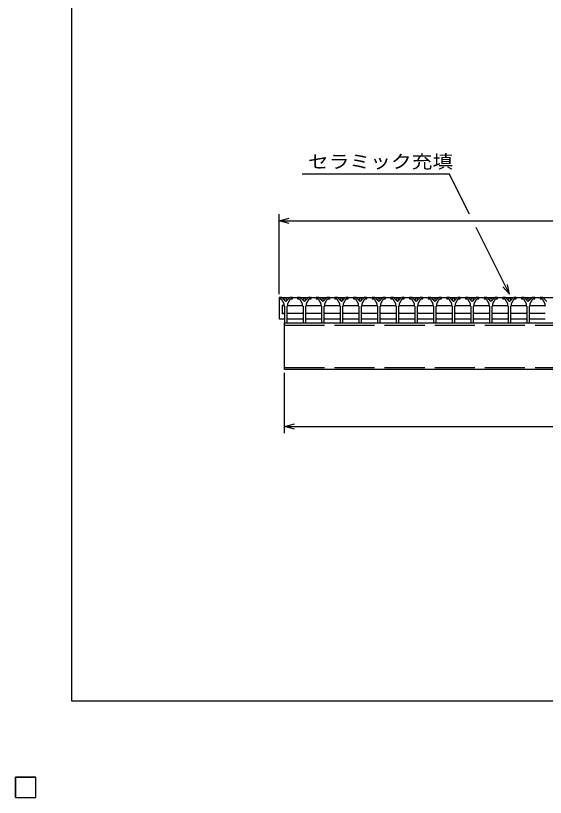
# Model space of a CAD drawing. Units: millimetres, scale not verified. Extents: x -1820 to 1724, y -1285 to 1059.
# Drawn here: x -1820 to -1028, y -1285 to -114 of the extents above; entities that cross this region are included whole.
import ezdxf
from ezdxf.enums import TextEntityAlignment as Align

# ---------------------------------------------------------------- set-up
doc = ezdxf.new("R2010")
doc.units = ezdxf.units.MM
doc.header["$LTSCALE"] = 10
doc.linetypes.add('DASHED', pattern=[7.5, 6, -1.5])
for name, color, linetype, lineweight in [('0_2', 150, 'Continuous', 25), ('16', 3, 'Continuous', 25), ('22', 2, 'Continuous', 25)]:
    doc.layers.add(name, color=color, linetype=linetype, lineweight=lineweight)
doc.styles.add('ベクトル', font='')
doc.styles.get('ベクトル').set_extended_font_data('ベクトル')

msp = doc.modelspace()

# ---------------------------------------------------------------- linework, layer by layer
at = {"layer": '0_2'}
for p, q in [((-1736, -1141), (-1736, 1059)), ((1724, -1141), (-1736, -1141))]:
    msp.add_line(p, q, dxfattribs=at)
at = {"layer": '16'}
for p, q in [((-1426, -536.5), (-1426, -538.5)), ((-1422, -536.5), (-1426, -536.5)), ((-1426, -536.5), (-430, -536.5)), ((-1426, -536.5), (-1426, -568.5)), ((-1416, -542.5), (-1422, -536.5)), ((-1410, -536.5), (-1416, -542.5)), ((-1406, -536.5), (-1410, -536.5)), ((-1406, -538.5), (-1406, -536.5)), ((-1398.1, -536.5), (-1398.1, -538.5)), ((-1394.1, -536.5), (-1398.1, -536.5)), ((-1388.1, -542.5), (-1394.1, -536.5)), ((-1382.1, -536.5), (-1388.1, -542.5)), ((-1378.1, -536.5), (-1382.1, -536.5)), ((-1378.1, -538.5), (-1378.1, -536.5)), ((-1370.2, -536.5), (-1370.2, -538.5)), ((-1366.2, -536.5), (-1370.2, -536.5)), ((-1360.2, -542.5), (-1366.2, -536.5)), ((-1354.2, -536.5), (-1360.2, -542.5)), ((-1350.2, -536.5), (-1354.2, -536.5)), ((-1350.2, -538.5), (-1350.2, -536.5)), ((-1342.3, -536.5), (-1342.3, -538.5)), ((-1338.3, -536.5), (-1342.3, -536.5)), ((-1332.3, -542.5), (-1338.3, -536.5)), ((-1326.3, -536.5), (-1332.3, -542.5)), ((-1322.3, -536.5), (-1326.3, -536.5)), ((-1322.3, -538.5), (-1322.3, -536.5)), ((-1314.4, -536.5), (-1314.4, -538.5)), ((-1310.4, -536.5), (-1314.4, -536.5)), ((-1304.4, -542.5), (-1310.4, -536.5)), ((-1298.4, -536.5), (-1304.4, -542.5)), ((-1294.4, -536.5), (-1298.4, -536.5)), ((-1294.4, -538.5), (-1294.4, -536.5)), ((-1286.5, -536.5), (-1286.5, -538.5)), ((-1282.5, -536.5), (-1286.5, -536.5)), ((-1276.5, -542.5), (-1282.5, -536.5)), ((-1270.5, -536.5), (-1276.5, -542.5)), ((-1266.5, -536.5), (-1270.5, -536.5)), ((-1266.5, -538.5), (-1266.5, -536.5)), ((-1258.6, -536.5), (-1258.6, -538.5)), ((-1254.6, -536.5), (-1258.6, -536.5)), ((-1248.6, -542.5), (-1254.6, -536.5)), ((-1242.6, -536.5), (-1248.6, -542.5)), ((-1238.6, -536.5), (-1242.6, -536.5)), ((-1238.6, -538.5), (-1238.6, -536.5)), ((-1230.7, -536.5), (-1230.7, -538.5)), ((-1226.7, -536.5), (-1230.7, -536.5)), ((-1220.7, -542.5), (-1226.7, -536.5)), ((-1214.7, -536.5), (-1220.7, -542.5)), ((-1210.7, -536.5), (-1214.7, -536.5)), ((-1210.7, -538.5), (-1210.7, -536.5)), ((-1202.8, -536.5), (-1202.8, -538.5)), ((-1198.8, -536.5), (-1202.8, -536.5)), ((-1192.8, -542.5), (-1198.8, -536.5)), ((-1186.8, -536.5), (-1192.8, -542.5)), ((-1182.8, -536.5), (-1186.8, -536.5)), ((-1182.8, -538.5), (-1182.8, -536.5)), ((-1174.9, -536.5), (-1174.9, -538.5)), ((-1170.9, -536.5), (-1174.9, -536.5)), ((-1164.9, -542.5), (-1170.9, -536.5)), ((-1158.9, -536.5), (-1164.9, -542.5)), ((-1154.9, -536.5), (-1158.9, -536.5)), ((-1154.9, -538.5), (-1154.9, -536.5)), ((-1147, -536.5), (-1147, -538.5)), ((-1143, -536.5), (-1147, -536.5)), ((-1137, -542.5), (-1143, -536.5)), ((-1131, -536.5), (-1137, -542.5)), ((-1127, -536.5), (-1131, -536.5)), ((-1127, -538.5), (-1127, -536.5)), ((-1119.1, -536.5), (-1119.1, -538.5)), ((-1115.1, -536.5), (-1119.1, -536.5)), ((-1109.1, -542.5), (-1115.1, -536.5)), ((-1103.1, -536.5), (-1109.1, -542.5)), ((-1099.1, -536.5), (-1103.1, -536.5)), ((-1099.1, -538.5), (-1099.1, -536.5)), ((-1091.2, -536.5), (-1091.2, -538.5)), ((-1087.2, -536.5), (-1091.2, -536.5)), ((-1081.2, -542.5), (-1087.2, -536.5)), ((-1075.2, -536.5), (-1081.2, -542.5)), ((-1071.2, -536.5), (-1075.2, -536.5)), ((-1071.2, -538.5), (-1071.2, -536.5)), ((-1063.3, -536.5), (-1063.3, -538.5)), ((-1059.3, -536.5), (-1063.3, -536.5)), ((-1053.3, -542.5), (-1059.3, -536.5)), ((-1047.3, -536.5), (-1053.3, -542.5)), ((-1043.3, -536.5), (-1047.3, -536.5)), ((-1043.3, -538.5), (-1043.3, -536.5)), ((-1035.4, -536.5), (-1035.4, -538.5)), ((-1031.4, -536.5), (-1035.4, -536.5)), ((-1025.4, -542.5), (-1031.4, -536.5)), ((-1426, -538.5), (-1423, -538.5)), ((-1423, -538.5), (-1419, -545.5)), ((-1419.25, -548.5), (-1421.25, -548.5)), ((-1421.25, -548.5), (-1421.25, -560.5)), ((-1418.25, -549.5), (-1419.25, -548.5)), ((-1419, -545.5), (-1419, -548.5)), ((-1419, -548.5), (-1418, -549.5)), ((-1418, -549.5), (-1418, -574.5)), ((-1414, -549.5), (-1413, -548.5)), ((-1414, -574.5), (-1414, -549.5)), ((-1413.75, -549.5), (-1412.75, -548.5)), ((-1413, -545.5), (-1409, -538.5)), ((-1413, -548.5), (-1413, -545.5)), ((-1412.75, -548.5), (-1391.35, -548.5)), ((-1409, -538.5), (-1406, -538.5)), ((-1398.1, -538.5), (-1395.1, -538.5)), ((-1395.1, -538.5), (-1391.1, -545.5)), ((-1391.35, -548.5), (-1390.35, -549.5)), ((-1391.1, -545.5), (-1391.1, -548.5)), ((-1391.1, -548.5), (-1390.1, -549.5)), ((-1390.1, -549.5), (-1390.1, -574.5)), ((-1386.1, -549.5), (-1385.1, -548.5)), ((-1386.1, -574.5), (-1386.1, -549.5)), ((-1385.85, -549.5), (-1384.85, -548.5)), ((-1385.1, -545.5), (-1381.1, -538.5)), ((-1385.1, -548.5), (-1385.1, -545.5)), ((-1384.85, -548.5), (-1363.45, -548.5)), ((-1381.1, -538.5), (-1378.1, -538.5)), ((-1370.2, -538.5), (-1367.2, -538.5)), ((-1367.2, -538.5), (-1363.2, -545.5)), ((-1363.45, -548.5), (-1362.45, -549.5)), ((-1363.2, -545.5), (-1363.2, -548.5)), ((-1363.2, -548.5), (-1362.2, -549.5)), ((-1362.2, -549.5), (-1362.2, -574.5)), ((-1358.2, -549.5), (-1357.2, -548.5)), ((-1358.2, -574.5), (-1358.2, -549.5)), ((-1357.95, -549.5), (-1356.95, -548.5)), ((-1357.2, -545.5), (-1353.2, -538.5)), ((-1357.2, -548.5), (-1357.2, -545.5)), ((-1356.95, -548.5), (-1335.55, -548.5)), ((-1353.2, -538.5), (-1350.2, -538.5)), ((-1342.3, -538.5), (-1339.3, -538.5)), ((-1339.3, -538.5), (-1335.3, -545.5)), ((-1335.55, -548.5), (-1334.55, -549.5)), ((-1335.3, -545.5), (-1335.3, -548.5)), ((-1335.3, -548.5), (-1334.3, -549.5)), ((-1334.3, -549.5), (-1334.3, -574.5)), ((-1330.3, -549.5), (-1329.3, -548.5)), ((-1330.3, -574.5), (-1330.3, -549.5)), ((-1330.05, -549.5), (-1329.05, -548.5)), ((-1329.3, -545.5), (-1325.3, -538.5)), ((-1329.3, -548.5), (-1329.3, -545.5)), ((-1329.05, -548.5), (-1307.65, -548.5)), ((-1325.3, -538.5), (-1322.3, -538.5)), ((-1314.4, -538.5), (-1311.4, -538.5)), ((-1311.4, -538.5), (-1307.4, -545.5)), ((-1307.65, -548.5), (-1306.65, -549.5)), ((-1307.4, -545.5), (-1307.4, -548.5)), ((-1307.4, -548.5), (-1306.4, -549.5)), ((-1306.4, -549.5), (-1306.4, -574.5)), ((-1302.4, -549.5), (-1301.4, -548.5)), ((-1302.4, -574.5), (-1302.4, -549.5)), ((-1302.15, -549.5), (-1301.15, -548.5)), ((-1301.4, -545.5), (-1297.4, -538.5)), ((-1301.4, -548.5), (-1301.4, -545.5)), ((-1301.15, -548.5), (-1279.75, -548.5)), ((-1297.4, -538.5), (-1294.4, -538.5)), ((-1286.5, -538.5), (-1283.5, -538.5)), ((-1283.5, -538.5), (-1279.5, -545.5)), ((-1279.75, -548.5), (-1278.75, -549.5)), ((-1279.5, -545.5), (-1279.5, -548.5)), ((-1279.5, -548.5), (-1278.5, -549.5)), ((-1278.5, -549.5), (-1278.5, -574.5)), ((-1274.5, -549.5), (-1273.5, -548.5)), ((-1274.5, -574.5), (-1274.5, -549.5)), ((-1274.25, -549.5), (-1273.25, -548.5)), ((-1273.5, -545.5), (-1269.5, -538.5)), ((-1273.5, -548.5), (-1273.5, -545.5)), ((-1273.25, -548.5), (-1251.85, -548.5)), ((-1269.5, -538.5), (-1266.5, -538.5)), ((-1258.6, -538.5), (-1255.6, -538.5)), ((-1255.6, -538.5), (-1251.6, -545.5)), ((-1251.85, -548.5), (-1250.85, -549.5)), ((-1251.6, -545.5), (-1251.6, -548.5)), ((-1251.6, -548.5), (-1250.6, -549.5)), ((-1250.6, -549.5), (-1250.6, -574.5)), ((-1246.6, -549.5), (-1245.6, -548.5)), ((-1246.6, -574.5), (-1246.6, -549.5)), ((-1246.35, -549.5), (-1245.35, -548.5)), ((-1245.6, -545.5), (-1241.6, -538.5)), ((-1245.6, -548.5), (-1245.6, -545.5)), ((-1245.35, -548.5), (-1223.95, -548.5)), ((-1241.6, -538.5), (-1238.6, -538.5)), ((-1230.7, -538.5), (-1227.7, -538.5)), ((-1227.7, -538.5), (-1223.7, -545.5)), ((-1223.95, -548.5), (-1222.95, -549.5)), ((-1223.7, -545.5), (-1223.7, -548.5)), ((-1223.7, -548.5), (-1222.7, -549.5)), ((-1222.7, -549.5), (-1222.7, -574.5)), ((-1218.7, -549.5), (-1217.7, -548.5)), ((-1218.7, -574.5), (-1218.7, -549.5)), ((-1218.45, -549.5), (-1217.45, -548.5)), ((-1217.7, -545.5), (-1213.7, -538.5)), ((-1217.7, -548.5), (-1217.7, -545.5)), ((-1217.45, -548.5), (-1196.05, -548.5)), ((-1213.7, -538.5), (-1210.7, -538.5)), ((-1202.8, -538.5), (-1199.8, -538.5)), ((-1199.8, -538.5), (-1195.8, -545.5)), ((-1196.05, -548.5), (-1195.05, -549.5)), ((-1195.8, -545.5), (-1195.8, -548.5)), ((-1195.8, -548.5), (-1194.8, -549.5)), ((-1194.8, -549.5), (-1194.8, -574.5)), ((-1190.8, -549.5), (-1189.8, -548.5)), ((-1190.8, -574.5), (-1190.8, -549.5)), ((-1190.55, -549.5), (-1189.55, -548.5)), ((-1189.8, -545.5), (-1185.8, -538.5)), ((-1189.8, -548.5), (-1189.8, -545.5)), ((-1189.55, -548.5), (-1168.15, -548.5)), ((-1185.8, -538.5), (-1182.8, -538.5)), ((-1174.9, -538.5), (-1171.9, -538.5)), ((-1171.9, -538.5), (-1167.9, -545.5)), ((-1168.15, -548.5), (-1167.15, -549.5)), ((-1167.9, -545.5), (-1167.9, -548.5)), ((-1167.9, -548.5), (-1166.9, -549.5)), ((-1166.9, -549.5), (-1166.9, -574.5)), ((-1162.9, -549.5), (-1161.9, -548.5)), ((-1162.9, -574.5), (-1162.9, -549.5)), ((-1162.65, -549.5), (-1161.65, -548.5)), ((-1161.9, -545.5), (-1157.9, -538.5)), ((-1161.9, -548.5), (-1161.9, -545.5)), ((-1161.65, -548.5), (-1140.25, -548.5)), ((-1157.9, -538.5), (-1154.9, -538.5)), ((-1147, -538.5), (-1144, -538.5)), ((-1144, -538.5), (-1140, -545.5)), ((-1140.25, -548.5), (-1139.25, -549.5)), ((-1140, -545.5), (-1140, -548.5)), ((-1140, -548.5), (-1139, -549.5)), ((-1139, -549.5), (-1139, -574.5)), ((-1135, -549.5), (-1134, -548.5)), ((-1135, -574.5), (-1135, -549.5)), ((-1134.75, -549.5), (-1133.75, -548.5)), ((-1134, -545.5), (-1130, -538.5)), ((-1134, -548.5), (-1134, -545.5)), ((-1133.75, -548.5), (-1112.35, -548.5)), ((-1130, -538.5), (-1127, -538.5)), ((-1119.1, -538.5), (-1116.1, -538.5)), ((-1116.1, -538.5), (-1112.1, -545.5)), ((-1112.35, -548.5), (-1111.35, -549.5)), ((-1112.1, -545.5), (-1112.1, -548.5)), ((-1112.1, -548.5), (-1111.1, -549.5)), ((-1111.1, -549.5), (-1111.1, -574.5)), ((-1107.1, -549.5), (-1106.1, -548.5)), ((-1107.1, -574.5), (-1107.1, -549.5)), ((-1106.85, -549.5), (-1105.85, -548.5)), ((-1106.1, -545.5), (-1102.1, -538.5)), ((-1106.1, -548.5), (-1106.1, -545.5)), ((-1105.85, -548.5), (-1084.45, -548.5)), ((-1102.1, -538.5), (-1099.1, -538.5)), ((-1091.2, -538.5), (-1088.2, -538.5)), ((-1088.2, -538.5), (-1084.2, -545.5)), ((-1084.45, -548.5), (-1083.45, -549.5)), ((-1084.2, -545.5), (-1084.2, -548.5)), ((-1084.2, -548.5), (-1083.2, -549.5)), ((-1083.2, -549.5), (-1083.2, -574.5)), ((-1079.2, -549.5), (-1078.2, -548.5)), ((-1079.2, -574.5), (-1079.2, -549.5)), ((-1078.95, -549.5), (-1077.95, -548.5)), ((-1078.2, -545.5), (-1074.2, -538.5)), ((-1078.2, -548.5), (-1078.2, -545.5)), ((-1077.95, -548.5), (-1056.55, -548.5)), ((-1074.2, -538.5), (-1071.2, -538.5)), ((-1063.3, -538.5), (-1060.3, -538.5)), ((-1060.3, -538.5), (-1056.3, -545.5)), ((-1056.55, -548.5), (-1055.55, -549.5)), ((-1056.3, -545.5), (-1056.3, -548.5)), ((-1056.3, -548.5), (-1055.3, -549.5)), ((-1055.3, -549.5), (-1055.3, -574.5)), ((-1051.3, -549.5), (-1050.3, -548.5)), ((-1051.3, -574.5), (-1051.3, -549.5)), ((-1051.05, -549.5), (-1050.05, -548.5)), ((-1050.3, -545.5), (-1046.3, -538.5)), ((-1050.3, -548.5), (-1050.3, -545.5)), ((-1050.05, -548.5), (-1028.65, -548.5)), ((-1046.3, -538.5), (-1043.3, -538.5)), ((-1035.4, -538.5), (-1032.4, -538.5)), ((-1032.4, -538.5), (-1028.4, -545.5)), ((-1028.65, -548.5), (-1027.65, -549.5)), ((-1028.4, -545.5), (-1028.4, -548.5)), ((-1028.4, -548.5), (-1027.4, -549.5)), ((-1421.25, -560.5), (-1419.25, -560.5)), ((-1419.25, -560.5), (-1418.25, -559.5)), ((-1412.75, -560.5), (-1413.75, -559.5)), ((-1391.35, -560.5), (-1412.75, -560.5)), ((-1390.35, -559.5), (-1391.35, -560.5)), ((-1384.85, -560.5), (-1385.85, -559.5)), ((-1363.45, -560.5), (-1384.85, -560.5)), ((-1362.45, -559.5), (-1363.45, -560.5)), ((-1356.95, -560.5), (-1357.95, -559.5)), ((-1335.55, -560.5), (-1356.95, -560.5)), ((-1334.55, -559.5), (-1335.55, -560.5)), ((-1329.05, -560.5), (-1330.05, -559.5)), ((-1307.65, -560.5), (-1329.05, -560.5)), ((-1306.65, -559.5), (-1307.65, -560.5)), ((-1301.15, -560.5), (-1302.15, -559.5)), ((-1279.75, -560.5), (-1301.15, -560.5)), ((-1278.75, -559.5), (-1279.75, -560.5)), ((-1273.25, -560.5), (-1274.25, -559.5)), ((-1251.85, -560.5), (-1273.25, -560.5)), ((-1250.85, -559.5), (-1251.85, -560.5)), ((-1245.35, -560.5), (-1246.35, -559.5)), ((-1223.95, -560.5), (-1245.35, -560.5)), ((-1222.95, -559.5), (-1223.95, -560.5)), ((-1217.45, -560.5), (-1218.45, -559.5)), ((-1196.05, -560.5), (-1217.45, -560.5)), ((-1195.05, -559.5), (-1196.05, -560.5)), ((-1189.55, -560.5), (-1190.55, -559.5)), ((-1168.15, -560.5), (-1189.55, -560.5)), ((-1167.15, -559.5), (-1168.15, -560.5)), ((-1161.65, -560.5), (-1162.65, -559.5)), ((-1140.25, -560.5), (-1161.65, -560.5)), ((-1139.25, -559.5), (-1140.25, -560.5)), ((-1133.75, -560.5), (-1134.75, -559.5)), ((-1112.35, -560.5), (-1133.75, -560.5)), ((-1111.35, -559.5), (-1112.35, -560.5)), ((-1105.85, -560.5), (-1106.85, -559.5)), ((-1084.45, -560.5), (-1105.85, -560.5)), ((-1083.45, -559.5), (-1084.45, -560.5)), ((-1077.95, -560.5), (-1078.95, -559.5)), ((-1056.55, -560.5), (-1077.95, -560.5)), ((-1055.55, -559.5), (-1056.55, -560.5)), ((-1050.05, -560.5), (-1051.05, -559.5)), ((-1028.65, -560.5), (-1050.05, -560.5)), ((-1027.65, -559.5), (-1028.65, -560.5)), ((-1426, -568.5), (-1418.25, -568.5)), ((-1413.75, -568.5), (-1390.35, -568.5)), ((-1385.85, -568.5), (-1362.45, -568.5)), ((-1357.95, -568.5), (-1334.55, -568.5)), ((-1330.05, -568.5), (-1306.65, -568.5)), ((-1302.15, -568.5), (-1278.75, -568.5)), ((-1274.25, -568.5), (-1250.85, -568.5)), ((-1246.35, -568.5), (-1222.95, -568.5)), ((-1218.45, -568.5), (-1195.05, -568.5)), ((-1190.55, -568.5), (-1167.15, -568.5)), ((-1162.65, -568.5), (-1139.25, -568.5)), ((-1134.75, -568.5), (-1111.35, -568.5)), ((-1106.85, -568.5), (-1083.45, -568.5)), ((-1078.95, -568.5), (-1055.55, -568.5)), ((-1051.05, -568.5), (-1027.65, -568.5)), ((-1418, -574.5), (-1414, -574.5)), ((-1418, -574.5), (-438, -574.5)), ((-1418, -644.5), (-1418, -574.5)), ((-1390.1, -574.5), (-1386.1, -574.5)), ((-1362.2, -574.5), (-1358.2, -574.5)), ((-1334.3, -574.5), (-1330.3, -574.5)), ((-1306.4, -574.5), (-1302.4, -574.5)), ((-1278.5, -574.5), (-1274.5, -574.5)), ((-1250.6, -574.5), (-1246.6, -574.5)), ((-1222.7, -574.5), (-1218.7, -574.5)), ((-1194.8, -574.5), (-1190.8, -574.5)), ((-1166.9, -574.5), (-1162.9, -574.5)), ((-1139, -574.5), (-1135, -574.5)), ((-1111.1, -574.5), (-1107.1, -574.5)), ((-1083.2, -574.5), (-1079.2, -574.5)), ((-1055.3, -574.5), (-1051.3, -574.5)), ((-438, -644.5), (-1418, -644.5)), ((-1820, -1255), (-1790, -1255)), ((-1820, -1285), (-1820, -1255)), ((-1820, -1255), (-1790, -1255)), ((-1820, -1285), (-1820, -1255)), ((-1820, -1255), (-1790, -1255)), ((-1820, -1285), (-1820, -1255)), ((-1820, -1255), (-1790, -1255)), ((-1820, -1285), (-1820, -1255)), ((-1820, -1255), (-1790, -1255)), ((-1820, -1285), (-1820, -1255)), ((-1790, -1285), (-1790, -1255)), ((-1790, -1285), (-1790, -1255)), ((-1790, -1285), (-1790, -1255)), ((-1790, -1285), (-1790, -1255)), ((-1790, -1285), (-1790, -1255)), ((-1820, -1285), (-1790, -1285)), ((-1820, -1285), (-1790, -1285)), ((-1820, -1285), (-1790, -1285)), ((-1820, -1285), (-1790, -1285)), ((-1820, -1285), (-1790, -1285))]:
    msp.add_line(p, q, dxfattribs=at)
at = {"layer": '16', "linetype": 'DASHED'}
for p, q in [((-1418, -577.7), (-438, -577.7)), ((-1418, -641.3), (-438, -641.3))]:
    msp.add_line(p, q, dxfattribs=at)
at = {"layer": '16'}
for centre in [(-1416, -540), (-1388.1, -540), (-1360.2, -540), (-1332.3, -540), (-1304.4, -540), (-1276.5, -540), (-1248.6, -540), (-1220.7, -540), (-1192.8, -540), (-1164.9, -540), (-1137, -540), (-1109.1, -540), (-1081.2, -540), (-1053.3, -540)]:
    msp.add_circle(centre, 1.8, dxfattribs=at)
at = {"layer": '22', "color": 4}
for p, q in [((-1391.2, -351.5), (-1171.2, -351.5)), ((-1141.2, -411.5), (-1171.2, -351.5)), ((-1426, -531.5), (-1426, -411.5)), ((-1426, -421.5), (-1411, -417.5)), ((-1411, -425.5), (-1426, -421.5)), ((-1426, -421.5), (-430, -421.5)), ((-1081.2, -531.5), (-1131.2, -431.5)), ((-1081.2, -531.5), (-1091.2, -520.5)), ((-1081.2, -531.5), (-1084.2, -516.9)), ((-1418, -739.5), (-1418, -649.5)), ((-1418, -729.5), (-1403, -725.5)), ((-1403, -733.5), (-1418, -729.5)), ((-1418, -729.5), (-438, -729.5)), ((-1790, -1255), (-1820, -1255)), ((-1820, -1255), (-1820, -1285)), ((-1790, -1255), (-1820, -1255)), ((-1820, -1255), (-1820, -1285)), ((-1790, -1255), (-1820, -1255)), ((-1820, -1255), (-1820, -1285)), ((-1790, -1285), (-1790, -1255)), ((-1790, -1285), (-1790, -1255)), ((-1790, -1285), (-1790, -1255)), ((-1820, -1285), (-1790, -1285)), ((-1820, -1285), (-1790, -1285)), ((-1820, -1285), (-1790, -1285))]:
    msp.add_line(p, q, dxfattribs=at)
at = {"layer": '22'}
for p, q in [((-1790, -1255), (-1820, -1255)), ((-1820, -1255), (-1820, -1285)), ((-1790, -1255), (-1820, -1255)), ((-1820, -1255), (-1820, -1285)), ((-1790, -1255), (-1820, -1255)), ((-1820, -1255), (-1820, -1285)), ((-1790, -1285), (-1790, -1255)), ((-1790, -1285), (-1790, -1255)), ((-1790, -1285), (-1790, -1255)), ((-1820, -1285), (-1790, -1285)), ((-1820, -1285), (-1790, -1285)), ((-1820, -1285), (-1790, -1285))]:
    msp.add_line(p, q, dxfattribs=at)

# ---------------------------------------------------------------- texts
at = {"layer": '22', "style": 'ベクトル', "width": 1.15}
msp.add_text('セラミック充填', height=19.79, dxfattribs=at).set_placement((-1382.7, -333), align=Align.MIDDLE_LEFT)

doc.saveas('drawing.dxf')
